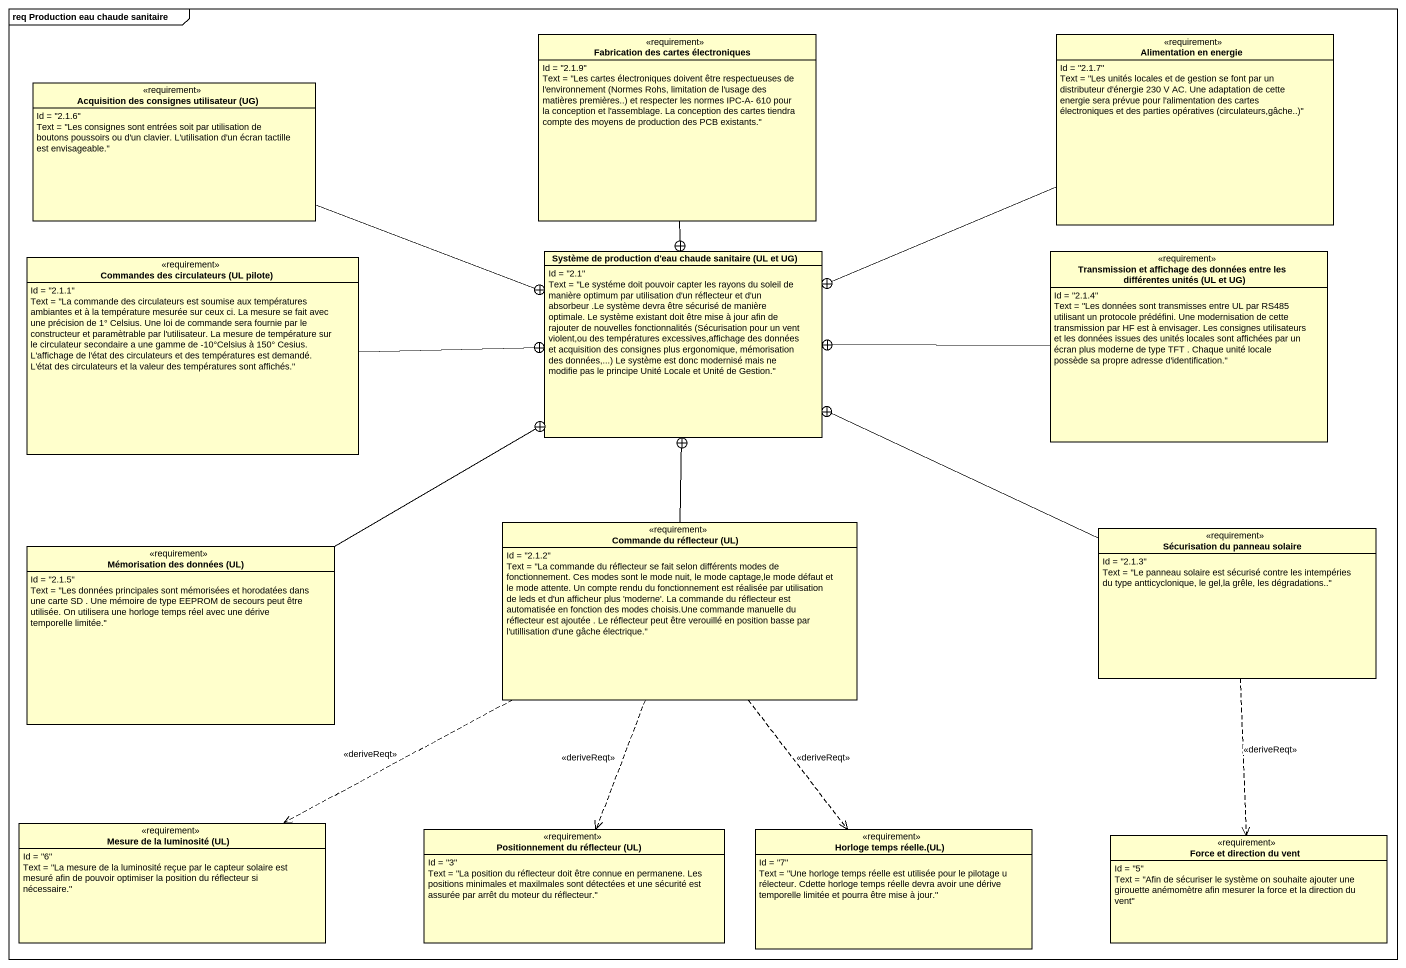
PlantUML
@startuml
mainframe req Production eau chaude sanitaire
hide circle
hide empty members
class "Fabrication des cartes électroniques" as Fabrication_des_cartes <<requirement>> {
  Id = "2.1.9"
  {field} Text = "Les cartes électroniques doivent être respectueuses de l'environnement (Normes Rohs, limitation de l'usage des matières premières..) et respecter les normes IPC-A- 610 pour la conception et l'assemblage. La conception des cartes tiendra compte des moyens de production des PCB existants."
}
class "Alimentation en energie" as Alimentation_en_energie <<requirement>> {
  Id = "2.1.7"
  {field} Text = "Les unités locales et de gestion se font par un distributeur d'énergie 230 V AC. Une adaptation de cette energie sera prévue pour l'alimentation des cartes électroniques et des parties opératives (circulateurs,gâche..)"
}
class "Acquisition des consignes utilisateur (UG)" as Acquisition_des_consignes <<requirement>> {
  Id = "2.1.6"
  Text = "Les consignes sont entrées soit par utilisation de boutons poussoirs ou d'un clavier. L'utilisation d'un écran tactille est envisageable."
}
class "Commandes des circulateurs (UL pilote)" as Commandes_des_circulateurs <<requirement>> {
  Id = "2.1.1"
  Text = "La commande des circulateurs est soumise aux températures ambiantes et à la température mesurée sur ceux ci. La mesure se fait avec une précision de 1° Celsius. Une loi de commande sera fournie par le constructeur et paramètrable par l'utilisateur. La mesure de température sur le circulateur secondaire a une gamme de -10°Celsius à 150° Cesius. L'affichage de l'état des circulateurs et des températures est demandé. L'état des circulateurs et la valeur des températures sont affichés."
}
class "Système de production d'eau chaude sanitaire (UL et UG)" as Système_de_production_d_eau {
  Id = "2.1"
  {field} Text = "Le systéme doit pouvoir capter les rayons du soleil de manière optimum par utilisation d'un réflecteur et d'un absorbeur .Le système devra être sécurisé de manière optimale. Le système existant doit être mise à jour afin de rajouter de nouvelles fonctionnalités (Sécurisation pour un vent violent,ou des températures excessives,affichage des données et acquisition des consignes plus ergonomique, mémorisation des données,...) Le système est donc modernisé mais ne modifie pas le principe Unité Locale et Unité de Gestion."
}
class "Transmission et affichage des données entre les différentes unités (UL et UG)" as Transmission_et_affichage <<requirement>> {
  Id = "2.1.4"
  Text = "Les données sont transmisses entre UL par RS485 utilisant un protocole prédéfini. Une modernisation de cette transmission par HF est à envisager. Les consignes utilisateurs et les données issues des unités locales sont affichées par un écran plus moderne de type TFT . Chaque unité locale possède sa propre adresse d'identification."
}
class "Mémorisation des données (UL)" as Mémorisation_des_données_UL <<requirement>> {
  Id = "2.1.5"
  Text = "Les données principales sont mémorisées et horodatées dans une carte SD . Une mémoire de type EEPROM de secours peut être utilisée. On utilisera une horloge temps réel avec une dérive temporelle limitée."
}
class "Commande du réflecteur (UL)" as Commande_du_réflecteur_UL <<requirement>> {
  Id = "2.1.2"
  Text = "La commande du réflecteur se fait selon différents modes de fonctionnement. Ces modes sont le mode nuit, le mode captage,le mode défaut et le mode attente. Un compte rendu du fonctionnement est réalisée par utilisation de leds et d'un afficheur plus 'moderne'. La commande du réflecteur est automatisée en fonction des modes choisis.Une commande manuelle du réflecteur est ajoutée . Le réflecteur peut être verouillé en position basse par l'utillisation d'une gâche électrique."
}
class "Sécurisation du panneau solaire" as Sécurisation_du_panneau <<requirement>> {
  Id = "2.1.3"
  Text = "Le panneau solaire est sécurisé contre les intempéries du type antticyclonique, le gel,la grêle, les dégradations.."
}
class "Mesure de la luminosité (UL)" as Mesure_de_la_luminosité_UL <<requirement>> {
  Id = "6"
  Text = "La mesure de la luminosité reçue par le capteur solaire est mesuré afin de pouvoir optimiser la position du réflecteur si nécessaire."
}
class "Positionnement du réflecteur (UL)" as Positionnement_du <<requirement>> {
  Id = "3"
  Text = "La position du réflecteur doit être connue en permanene. Les positions minimales et maxilmales sont détectées et une sécurité est assurée par arrêt du moteur du réflecteur."
}
class "Horloge temps réelle.(UL)" as Horloge_temps_réelle_UL <<requirement>> {
  Id = "7"
  Text = "Une horloge temps réelle est utilisée pour le pilotage u rélecteur. Cdette horloge temps réelle devra avoir une dérive temporelle limitée et pourra être mise à jour."
}
class "Force et direction du vent" as Force_et_direction_du_vent <<requirement>> {
  Id = "5"
  Text = "Afin de sécuriser le système on souhaite ajouter une girouette anémomètre afin mesurer la force et la direction du vent"
}
Fabrication_des_cartes --+ Système_de_production_d_eau
Alimentation_en_energie -left-+ Système_de_production_d_eau
Acquisition_des_consignes -right-+ Système_de_production_d_eau
Commandes_des_circulateurs -right-+ Système_de_production_d_eau
Transmission_et_affichage -left-+ Système_de_production_d_eau
Mémorisation_des_données_UL -right-+ Système_de_production_d_eau
Commande_du_réflecteur_UL -up-+ Système_de_production_d_eau
Commande_du_réflecteur_UL .left.> Mesure_de_la_luminosité_UL : <<deriveReqt>>
Commande_du_réflecteur_UL ..> Positionnement_du : <<deriveReqt>>
Commande_du_réflecteur_UL ..> Horloge_temps_réelle_UL : <<deriveReqt>>
Sécurisation_du_panneau -left-+ Système_de_production_d_eau
Sécurisation_du_panneau ..> Force_et_direction_du_vent : <<deriveReqt>>
@enduml
